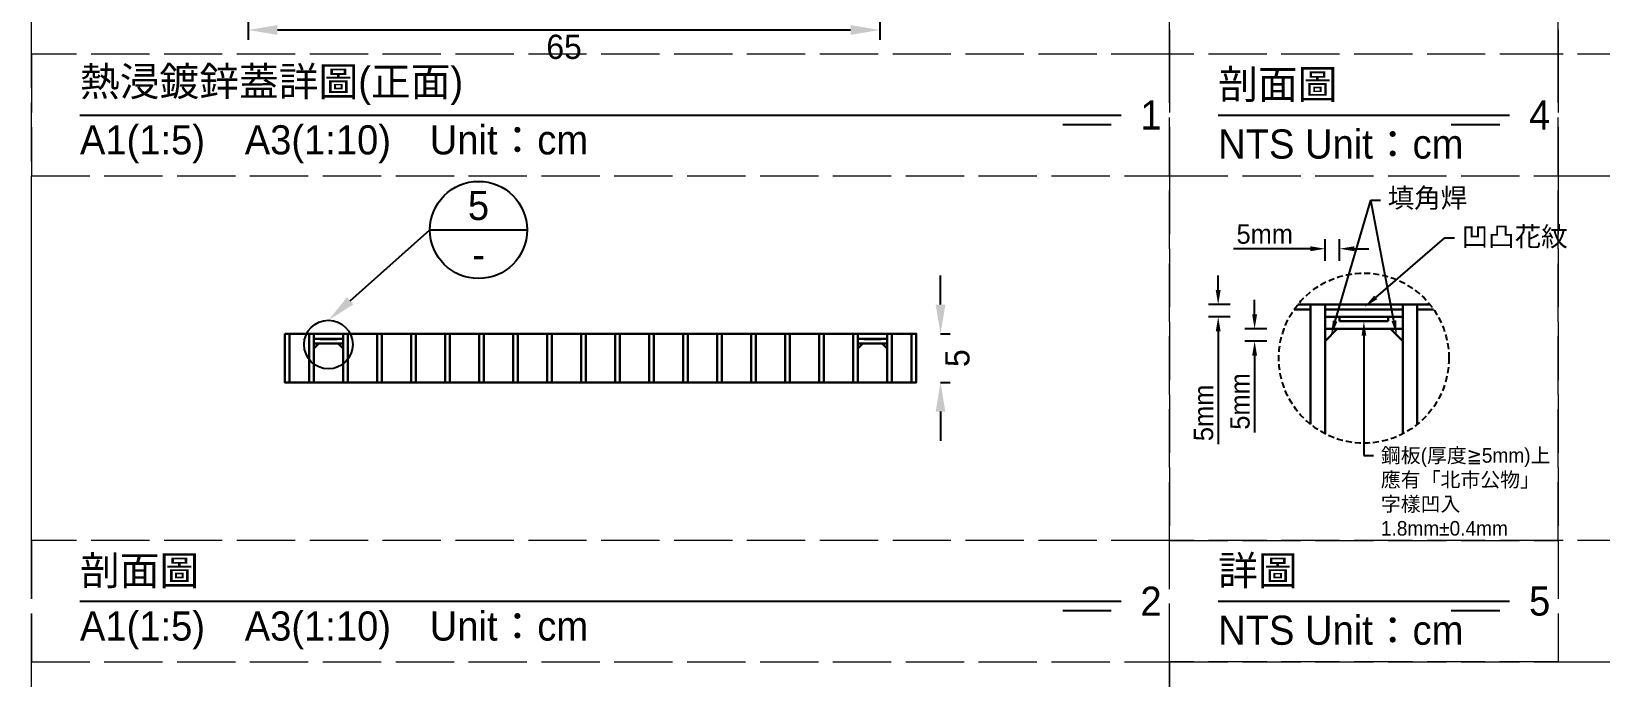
# Model space of a CAD drawing. Extents: x -2640 to 1802, y -2159 to 447.
# Drawn here: x -780 to -457, y -935.2 to -802.3 of the extents above; entities that cross this region are included whole.
import ezdxf
from ezdxf import colors
from ezdxf.entities.mleader import LeaderData, LeaderLine
from ezdxf.math import Vec2, Vec3

# ---------------------------------------------------------------- set-up
doc = ezdxf.new("R2010")
doc.units = 0
doc.header["$MEASUREMENT"] = 0
doc.linetypes.add('ACAD_ISO02W100', pattern=[15, 12, -3])
doc.linetypes.add('HIDDEN', pattern=[0.375, 0.25, -0.125])
doc.layers.add('一、4.基本-隱藏', color=9, linetype='ACAD_ISO02W100', lineweight=20, plot=False)
doc.layers.add('三、3.文字-註解文字', color=2, linetype='Continuous')
doc.layers.add('二、2.繪圖-施作項目', color=181, linetype='Continuous', lineweight=30)
doc.styles.add('次圖名(詳圖)', font='MS PGothic.ttf', dxfattribs={"height": 6})
doc.styles.add('註解文字', font='MS PGothic.ttf', dxfattribs={"height": 4})
doc.styles.add('註解文字(詳圖)', font='MS PGothic.ttf', dxfattribs={"height": 5})
doc.dimstyles.new('註解文字', dxfattribs={"dimtxt": 4, "dimasz": 3, "dimexe": 2, "dimexo": 5, "dimgap": 1, "dimtad": 2, "dimzin": 0, "dimdsep": 46, "dimtxsty": '註解文字', "dimcen": 0.1, "dimclrd": 144, "dimclre": 144, "dimclrt": 256, "dimadec": 0, "dimazin": 0, "dimtfac": 1, "dimtofl": 0, "dimtmove": 0, "dimatfit": 3, "dimfxlon": 1, "dimtolj": 1, "dimtzin": 0, "dimlwd": -1, "dimlwe": -1, "dimarcsym": 1})
doc.dimstyles.new('註解文字(詳圖)', dxfattribs={"dimtxt": 5, "dimasz": 6, "dimexe": 2, "dimexo": 5, "dimgap": 1, "dimtad": 2, "dimzin": 0, "dimdsep": 46, "dimtxsty": '註解文字(詳圖)', "dimcen": 0.1, "dimclrd": 144, "dimclre": 144, "dimclrt": 256, "dimadec": 0, "dimazin": 0, "dimtfac": 1, "dimtofl": 0, "dimtmove": 0, "dimatfit": 3, "dimfxlon": 1, "dimtolj": 1, "dimtzin": 0, "dimlwd": -1, "dimlwe": -1, "dimarcsym": 1})

# ---------------------------------------------------------------- blocks, each defined once
blk = doc.blocks.new('*D52')
at = {"layer": 'Defpoints', "color": 0, "transparency": 16777216}
for p in [(-735.35, -768), (-605.35, -768), (-605.35, -802)]:
    blk.add_point(p, dxfattribs=at)
at = {"layer": '三、3.文字-註解文字', "color": 144, "transparency": 16777216}
for p, q in [((-735.35, -799.5), (-735.35, -804)), ((-605.35, -799.5), (-605.35, -804)), ((-729.35, -802), (-611.35, -802))]:
    blk.add_line(p, q, dxfattribs=at)
for points in [[(-729.35, -801), (-729.35, -803), (-735.35, -802)], [(-611.35, -801), (-611.35, -803), (-605.35, -802)]]:
    blk.add_solid(points, dxfattribs=at)
at = {"layer": '三、3.文字-註解文字', "transparency": 16777216, "insert": (-670.35, -805.5), "char_height": 5, "attachment_point": 5, "style": '註解文字(詳圖)'}
blk.add_mtext('\\A1;65', dxfattribs=at)
blk = doc.blocks.new('*D55')
at = {"layer": 'Defpoints', "color": 0, "transparency": 16777216}
for p in [(-597.85, -864.5), (-597.85, -874.5), (-592.85, -874.5)]:
    blk.add_point(p, dxfattribs=at)
at = {"layer": '三、3.文字-註解文字', "color": 144, "transparency": 16777216}
for p, q in [((-592.85, -858.5), (-592.85, -852.5)), ((-592.85, -864.5), (-590.85, -864.5)), ((-592.85, -874.5), (-590.85, -874.5)), ((-592.85, -880.5), (-592.85, -886.5))]:
    blk.add_line(p, q, dxfattribs=at)
for points in [[(-593.85, -858.5), (-591.85, -858.5), (-592.85, -864.5)], [(-593.85, -880.5), (-591.85, -880.5), (-592.85, -874.5)]]:
    blk.add_solid(points, dxfattribs=at)
at = {"layer": '三、3.文字-註解文字', "transparency": 16777216, "insert": (-589.35, -869.5), "char_height": 5, "attachment_point": 5, "rotation": 90, "style": '註解文字(詳圖)'}
blk.add_mtext('\\A1;5', dxfattribs=at)
blk = doc.blocks.new('*D57')
at = {"layer": 'Defpoints', "color": 0, "transparency": 16777216}
for p in [(-513.69, -847), (-513.69, -861), (-510.69, -861)]:
    blk.add_point(p, dxfattribs=at)
at = {"layer": '三、3.文字-註解文字', "color": 144, "transparency": 16777216}
for p, q in [((-513.69, -849.5), (-513.69, -845)), ((-510.69, -849.5), (-510.69, -845)), ((-516.69, -847), (-532.51, -847)), ((-507.69, -847), (-504.69, -847))]:
    blk.add_line(p, q, dxfattribs=at)
for points in [[(-516.69, -846.5), (-516.69, -847.5), (-513.69, -847)], [(-507.69, -846.5), (-507.69, -847.5), (-510.69, -847)]]:
    blk.add_solid(points, dxfattribs=at)
at = {"layer": '三、3.文字-註解文字', "transparency": 16777216, "insert": (-526.1, -844), "char_height": 4, "attachment_point": 5, "style": '註解文字'}
blk.add_mtext('\\A1;5mm', dxfattribs=at)
blk = doc.blocks.new('*D80')
at = {"layer": 'Defpoints', "color": 0, "transparency": 16777216}
for p in [(-535.69, -858.5), (-513.69, -858.5), (-513.69, -861)]:
    blk.add_point(p, dxfattribs=at)
at = {"layer": '三、3.文字-註解文字', "color": 144, "transparency": 16777216}
for p, q in [((-535.69, -855.5), (-535.69, -852.5)), ((-533.19, -858.5), (-537.69, -858.5)), ((-533.19, -861), (-537.69, -861)), ((-535.69, -864), (-535.69, -887.17))]:
    blk.add_line(p, q, dxfattribs=at)
for points in [[(-536.19, -855.5), (-535.19, -855.5), (-535.69, -858.5)], [(-536.19, -864), (-535.19, -864), (-535.69, -861)]]:
    blk.add_solid(points, dxfattribs=at)
at = {"layer": '三、3.文字-註解文字', "transparency": 16777216, "insert": (-538.69, -880.76), "char_height": 4, "attachment_point": 5, "rotation": 90, "style": '註解文字'}
blk.add_mtext('\\A1;5mm', dxfattribs=at)
blk = doc.blocks.new('*D81')
at = {"layer": 'Defpoints', "color": 0, "transparency": 16777216}
for p in [(-513.69, -863.5), (-528.19, -866), (-513.69, -866)]:
    blk.add_point(p, dxfattribs=at)
at = {"layer": '三、3.文字-註解文字', "color": 144, "transparency": 16777216}
for p, q in [((-528.19, -860.5), (-528.19, -857.5)), ((-525.69, -863.5), (-530.19, -863.5)), ((-525.69, -866), (-530.19, -866)), ((-528.19, -869), (-528.19, -884.82))]:
    blk.add_line(p, q, dxfattribs=at)
for points in [[(-528.69, -860.5), (-527.69, -860.5), (-528.19, -863.5)], [(-528.69, -869), (-527.69, -869), (-528.19, -866)]]:
    blk.add_solid(points, dxfattribs=at)
at = {"layer": '三、3.文字-註解文字', "transparency": 16777216, "insert": (-531.19, -878.41), "char_height": 4, "attachment_point": 5, "rotation": 90, "style": '註解文字'}
blk.add_mtext('\\A1;5mm', dxfattribs=at)

msp = doc.modelspace()

# ---------------------------------------------------------------- linework, layer by layer
at = {"layer": '一、4.基本-隱藏'}
for points in [[(-780, -607), (0, -607), (0, -1114), (-780, -1114)], [(-780, -607), (-545.693, -607), (-545.693, -807), (-780, -807)], [(-545.693, -607), (-465.693, -607), (-465.693, -807), (-545.693, -807)], [(-465.693, -607), (-299.693, -607), (-299.693, -807), (-465.693, -807)], [(-780, -832), (-545.693, -832), (-545.693, -807), (-780, -807)], [(-545.693, -832), (-465.693, -832), (-465.693, -807), (-545.693, -807)], [(-465.693, -832), (-299.693, -832), (-299.693, -807), (-465.693, -807)], [(-780, -832), (-545.693, -832), (-545.693, -907), (-780, -907)], [(-545.693, -832), (-465.693, -832), (-465.693, -907), (-545.693, -907)], [(-465.693, -832), (-299.693, -832), (-299.693, -907), (-465.693, -907)], [(-780, -932), (-545.693, -932), (-545.693, -907), (-780, -907)], [(-545.693, -907), (-465.693, -907), (-465.693, -932), (-545.693, -932)], [(-465.693, -932), (-299.693, -932), (-299.693, -907), (-465.693, -907)], [(-780, -932), (-545.693, -932), (-545.693, -1089), (-780, -1089)], [(-545.693, -932), (-365.693, -932), (-365.693, -1089), (-545.693, -1089)]]:
    msp.add_lwpolyline(points, close=True, dxfattribs=at)
at = {"layer": '三、3.文字-註解文字'}
for points in [[(-770, -819.5), (-555.693, -819.5)], [(-535.693, -819.5), (-475.693, -819.5)], [(-557.693, -821.5), (-567.693, -821.5)], [(-477.693, -821.5), (-487.693, -821.5)], [(-697.953, -843.135), (-677.953, -843.135)], [(-770, -919.5), (-555.693, -919.5)], [(-535.693, -919.5), (-475.693, -919.5)], [(-557.693, -921.5), (-567.693, -921.5)], [(-477.693, -921.5), (-487.693, -921.5)]]:
    msp.add_lwpolyline(points, dxfattribs=at)
for centre, radius in [((-687.953, -843.135), 10), ((-718.847, -866.7), 5)]:
    msp.add_circle(centre, radius, dxfattribs=at)
at = {"layer": '三、3.文字-註解文字', "linetype": 'HIDDEN', "ltscale": 5}
msp.add_circle((-505.693, -869.5), 17.5, dxfattribs=at)
at = {"layer": '二、2.繪圖-施作項目'}
for points in [[(-519.304, -858.5), (-492.083, -858.5)], [(-516.693, -858.5), (-516.693, -883.111)], [(-513.693, -858.5), (-513.693, -885.064)], [(-497.693, -858.5), (-497.693, -885.064)], [(-494.693, -858.5), (-494.693, -883.111)], [(-520.055, -859.5), (-516.693, -859.5)], [(-513.693, -859.5), (-497.693, -859.5)], [(-513.693, -861), (-497.693, -861)], [(-510.693, -861), (-500.693, -861)], [(-510.693, -861.9), (-510.693, -861)], [(-510.693, -861.9), (-500.693, -861.9)], [(-500.693, -861.9), (-500.693, -861)], [(-494.693, -859.5), (-491.332, -859.5)], [(-727.847, -864.5), (-727.847, -874.5)], [(-727.847, -864.5), (-597.847, -864.5)], [(-726.847, -864.5), (-726.847, -874.5)], [(-722.847, -864.5), (-722.847, -874.5)], [(-721.847, -864.5), (-721.847, -874.5)], [(-721.847, -865.5), (-715.847, -865.5)], [(-720.647, -865.5), (-717.047, -865.5)], [(-720.647, -865.58), (-720.647, -865.5)], [(-720.647, -865.58), (-717.047, -865.58)], [(-717.047, -865.58), (-717.047, -865.5)], [(-715.847, -864.5), (-715.847, -874.5)], [(-714.847, -864.5), (-714.847, -874.5)], [(-708.847, -864.5), (-708.847, -874.5)], [(-707.847, -864.5), (-707.847, -874.5)], [(-701.847, -864.5), (-701.847, -874.5)], [(-700.847, -864.5), (-700.847, -874.5)], [(-694.847, -864.5), (-694.847, -874.5)], [(-693.847, -864.5), (-693.847, -874.5)], [(-687.847, -864.5), (-687.847, -874.5)], [(-686.847, -864.5), (-686.847, -874.5)], [(-680.847, -864.5), (-680.847, -874.5)], [(-679.847, -864.5), (-679.847, -874.5)], [(-673.847, -864.5), (-673.847, -874.5)], [(-672.847, -864.5), (-672.847, -874.5)], [(-666.847, -864.5), (-666.847, -874.5)], [(-665.847, -864.5), (-665.847, -874.5)], [(-659.847, -864.5), (-659.847, -874.5)], [(-658.847, -864.5), (-658.847, -874.5)], [(-652.847, -864.5), (-652.847, -874.5)], [(-651.847, -864.5), (-651.847, -874.5)], [(-645.847, -864.5), (-645.847, -874.5)], [(-644.847, -864.5), (-644.847, -874.5)], [(-638.847, -864.5), (-638.847, -874.5)], [(-637.847, -864.5), (-637.847, -874.5)], [(-631.847, -864.5), (-631.847, -874.5)], [(-630.847, -864.5), (-630.847, -874.5)], [(-624.847, -864.5), (-624.847, -874.5)], [(-623.847, -864.5), (-623.847, -874.5)], [(-617.847, -864.5), (-617.847, -874.5)], [(-616.847, -864.5), (-616.847, -874.5)], [(-610.847, -864.5), (-610.847, -874.5)], [(-609.847, -864.5), (-609.847, -874.5)], [(-609.847, -865.5), (-603.847, -865.5)], [(-608.647, -865.5), (-605.047, -865.5)], [(-608.647, -865.58), (-608.647, -865.5)], [(-608.647, -865.58), (-605.047, -865.58)], [(-605.047, -865.58), (-605.047, -865.5)], [(-603.847, -864.5), (-603.847, -874.5)], [(-602.847, -864.5), (-602.847, -874.5)], [(-598.847, -864.5), (-598.847, -874.5)], [(-597.847, -864.5), (-597.847, -874.5)], [(-513.693, -863.5), (-497.693, -863.5)], [(-511.193, -863.5), (-513.693, -866)], [(-500.193, -863.5), (-497.693, -866)], [(-721.847, -866.5), (-715.847, -866.5)], [(-720.847, -866.5), (-721.847, -867.5)], [(-716.847, -866.5), (-715.847, -867.5)], [(-609.847, -866.5), (-603.847, -866.5)], [(-608.847, -866.5), (-609.847, -867.5)], [(-604.847, -866.5), (-603.847, -867.5)], [(-727.847, -874.5), (-597.847, -874.5)]]:
    msp.add_lwpolyline(points, dxfattribs=at)
msp.add_lwpolyline([(-727.847, -864.5), (-597.847, -864.5), (-597.847, -874.5), (-727.847, -874.5)], close=True, dxfattribs=at)

# ---------------------------------------------------------------- texts
at = {"layer": '三、3.文字-註解文字', "char_height": 6}
for s, width, gutter_width, insert, attachment_point, style in [('{\\fMS PGothic|b0|i0|c128|p34;熱浸鍍鋅蓋詳圖(正面)}', 109.33936, 15, (-770, -813.5), 4, '次圖名(詳圖)'), ('剖面圖', 30.14945, 15, (-535.693, -813.5), 4, '次圖名(詳圖)'), ('1', 3, 15, (-551.693, -819.5), 4, '次圖名(詳圖)'), ('4', 3, 15, (-471.693, -819.5), 4, '次圖名(詳圖)'), ('{\\fMS PGothic|b0|i0|c128|p34;A1(1:}5{\\fMS PGothic|b0|i0|c128|p34;)\u3000A3(1:}1{\\fMS PGothic|b0|i0|c128|p34;0)^IUnit：cm}', 136.03259, 15, (-770, -825.5), 4, '次圖名(詳圖)'), ('NTS{\\fMS PGothic|b0|i0|c128|p34; Unit：cm}', 93.26158, 15, (-535.693, -825.5), 4, '次圖名(詳圖)'), ('5', 6.60394, 25, (-687.953, -838.135), 5, '註解文字(詳圖)'), ('-', 6.60394, 25, (-687.953, -848.135), 5, '註解文字(詳圖)'), ('剖面圖', 109.33936, 15, (-770, -913.5), 4, '次圖名(詳圖)'), ('詳圖', 30.14945, 15, (-535.693, -913.5), 4, '次圖名(詳圖)'), ('2', 3, 15, (-551.693, -919.5), 4, '次圖名(詳圖)'), ('5', 3, 15, (-471.693, -919.5), 4, '次圖名(詳圖)'), ('{\\fMS PGothic|b0|i0|c128|p34;A1(1:}5{\\fMS PGothic|b0|i0|c128|p34;)\u3000A3(1:}1{\\fMS PGothic|b0|i0|c128|p34;0)^IUnit：cm}', 136.03259, 15, (-770, -925.5), 4, '次圖名(詳圖)'), ('NTS{\\fMS PGothic|b0|i0|c128|p34; Unit：cm}', 93.26158, 15, (-535.693, -925.5), 4, '次圖名(詳圖)')]:
    msp.add_mtext_dynamic_manual_height_columns(s, width=width, gutter_width=gutter_width, heights=[0], dxfattribs=dict(at, insert=insert, attachment_point=attachment_point, style=style))

# ---------------------------------------------------------------- dimensions: what is measured, and where the dimension line sits
at = {"layer": '三、3.文字-註解文字'}
dim = msp.add_linear_dim(base=(-605.347, -802), p1=(-735.347, -768), p2=(-605.347, -768), text='65', dimstyle='註解文字(詳圖)', dxfattribs=at)
dim.commit()
dim.dimension.update_dxf_attribs({"geometry": '*D52', "text_midpoint": (-670.347, -805.5)})
for p1, p2, distance, text, dimstyle, picture, middle in [((-510.693, -861), (-513.693, -861), -14, '5mm', '註解文字', '*D57', (-526.102, -844)), ((-597.847, -864.5), (-597.847, -874.5), 5, '5', '註解文字(詳圖)', '*D55', (-589.347, -869.5)), ((-513.693, -863.5), (-513.693, -866), -14.5, '5mm', '註解文字', '*D81', (-531.193, -878.409))]:
    dim = msp.add_aligned_dim(p1=p1, p2=p2, distance=distance, text=text, dimstyle=dimstyle, dxfattribs=at)
    dim.commit()
    dim.dimension.update_dxf_attribs({"geometry": picture, "text_midpoint": middle})
dim = msp.add_linear_dim(base=(-535.693, -858.5), p1=(-513.693, -861), p2=(-513.693, -858.5), angle=90, text='5mm', dimstyle='註解文字', dxfattribs=at)
dim.commit()
dim.dimension.update_dxf_attribs({"geometry": '*D80', "text_midpoint": (-535.693, -880.761), "dimtype": 161})

# ---------------------------------------------------------------- leaders
ml = msp.add_multileader_mtext('Standard', dxfattribs=at)
ml.set_content('填角{\\fPMingLiU|b0|i0|c136|p18;焊}', color=256, style='註解文字')
ml.set_leader_properties(color=144, linetype='ByLayer', lineweight=-1)
ml.build(insert=Vec2(0, 0))
ml.multileader.update_dxf_attribs({"dogleg_length": 2, "arrow_head_size": 3})
ctx = ml.context
ctx.base_point, ctx.arrow_head_size, ctx.landing_gap_size, ctx.plane_origin = Vec3(-502.292, -837), 3, 1.5, Vec3(-486.96, -859.95)
notes = []
notes.append((ctx, [(0, (1, 1, 0), (-504.292, -837), (1, 0), 2, [(0, [(-512.443, -864.75)], 0, [])])]))
ctx.mtext.insert, ctx.mtext.flow_direction = Vec3(-500.792, -834.547), 5
ml = msp.add_multileader_mtext('Standard', dxfattribs=at)
ml.set_content('{\\fMS PGothic|b0|i0|c128|p34; }', color=256, style='註解文字')
ml.set_leader_properties(color=144, linetype='ByLayer', lineweight=-1)
ml.build(insert=Vec2(0, 0))
ml.multileader.update_dxf_attribs({"dogleg_length": 0, "arrow_head_size": 3})
ctx = ml.context
ctx.base_point, ctx.char_height, ctx.arrow_head_size, ctx.landing_gap_size, ctx.plane_origin = Vec3(-508.621, -837), 3, 3, 1.5, Vec3(-473.46, -859.95)
ctx.text_align_type = 2
notes.append((ctx, [(1, (1, 1, 0), (-504.292, -837), (-1, 0), 0, [(0, [(-498.943, -864.75)], 0, [])])]))
ctx.mtext.insert, ctx.mtext.alignment, ctx.mtext.flow_direction = Vec3(-505.792, -835.5), 3, 5
ml = msp.add_multileader_mtext('Standard', dxfattribs=at)
ml.set_content('{\\fMS PGothic|b0|i0|c128|p34; }', color=256, style='註解文字(詳圖)')
ml.set_leader_properties(color=144, linetype='ByLayer', lineweight=-1)
ml.build(insert=Vec2(0, 0))
ml.multileader.update_dxf_attribs({"dogleg_length": 0, "arrow_head_size": 6})
ctx = ml.context
ctx.base_point, ctx.char_height, ctx.arrow_head_size, ctx.landing_gap_size, ctx.plane_origin = Vec3(-697.953, -843.135), 5, 6, 3, Vec3(-718.847, -861.7)
notes.append((ctx, [(0, (1, 1, 0), (-697.953, -843.135), (1, 0), 0, [(0, [(-718.847, -861.7)], 0, [])])]))
ctx.mtext.insert, ctx.mtext.flow_direction = Vec3(-694.953, -840.635), 5
ml = msp.add_multileader_mtext('Standard', dxfattribs=at)
ml.set_content('凹凸花紋', color=256, style='註解文字')
ml.set_leader_properties(color=144, linetype='ByLayer', lineweight=-1)
ml.build(insert=Vec2(0, 0))
ml.multileader.update_dxf_attribs({"dogleg_length": 2, "arrow_head_size": 3})
ctx = ml.context
ctx.base_point, ctx.arrow_head_size, ctx.landing_gap_size, ctx.plane_origin = Vec3(-487.064, -844.772), 3, 1.5, Vec3(-486.96, -854.95)
notes.append((ctx, [(0, (1, 1, 0), (-489.064, -844.772), (1, 0), 2, [(0, [(-505.538, -858.96)], 0, [])])]))
ctx.mtext.insert, ctx.mtext.flow_direction = Vec3(-485.564, -842.499), 5
ml = msp.add_multileader_mtext('Standard', dxfattribs=at)
ml.set_content('{\\fMS PGothic|b0|i0|c128|p34;鋼板(厚度≧5mm)上應有「北市公物」字樣凹入1.8mm%%P0.4mm}', color=256, style='註解文字')
ml.set_leader_properties(color=144, linetype='ByLayer', lineweight=-1)
ml.build(insert=Vec2(0, 0))
ml.multileader.update_dxf_attribs({"dogleg_length": 2, "arrow_head_size": 3})
ctx = ml.context
ctx.base_point, ctx.char_height, ctx.arrow_head_size, ctx.landing_gap_size, ctx.plane_origin = Vec3(-503.693, -889.5), 3, 3, 1.5, Vec3(-538.6, -868.664)
notes.append((ctx, [(0, (1, 1, 0), (-505.693, -889.5), (1, 0), 2, [(0, [(-505.693, -861.9)], 0, [])])]))
ctx.mtext.insert, ctx.mtext.width, ctx.mtext.flow_direction = Vec3(-502.193, -888), 35.71327, 5
for ctx, leaders in notes:
    for number, flags, end, landing, length, lines in leaders:
        leader = LeaderData()
        leader.index, (leader.has_last_leader_line, leader.has_dogleg_vector, leader.attachment_direction) = number, flags
        leader.last_leader_point, leader.dogleg_vector, leader.dogleg_length = Vec3(end), Vec3(landing), length
        for number, points, colour, breaks in lines:
            line = LeaderLine()
            line.index, line.vertices, line.color, line.breaks = number, Vec3.list(points), colors.encode_raw_color(colour), breaks
            leader.lines.append(line)
        ctx.leaders.append(leader)

doc.saveas('drawing.dxf')
